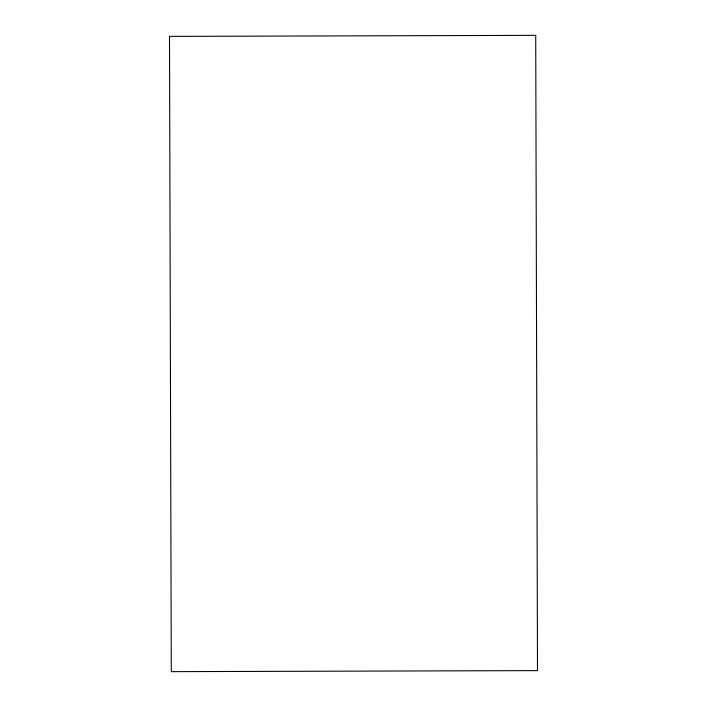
<?xml version="1.0" encoding="UTF-8"?>
<svg xmlns="http://www.w3.org/2000/svg" width="707" height="707" viewBox="0 0 707 707"><rect width="100%" height="100%" fill="white"/><g stroke="black" fill="none" stroke-linecap="round" stroke-linejoin="round"><path stroke-width="1.06" d="M535.712 35.35L169.494 36.384L171.288 671.65L537.506 670.616L535.712 35.35"/></g></svg>
